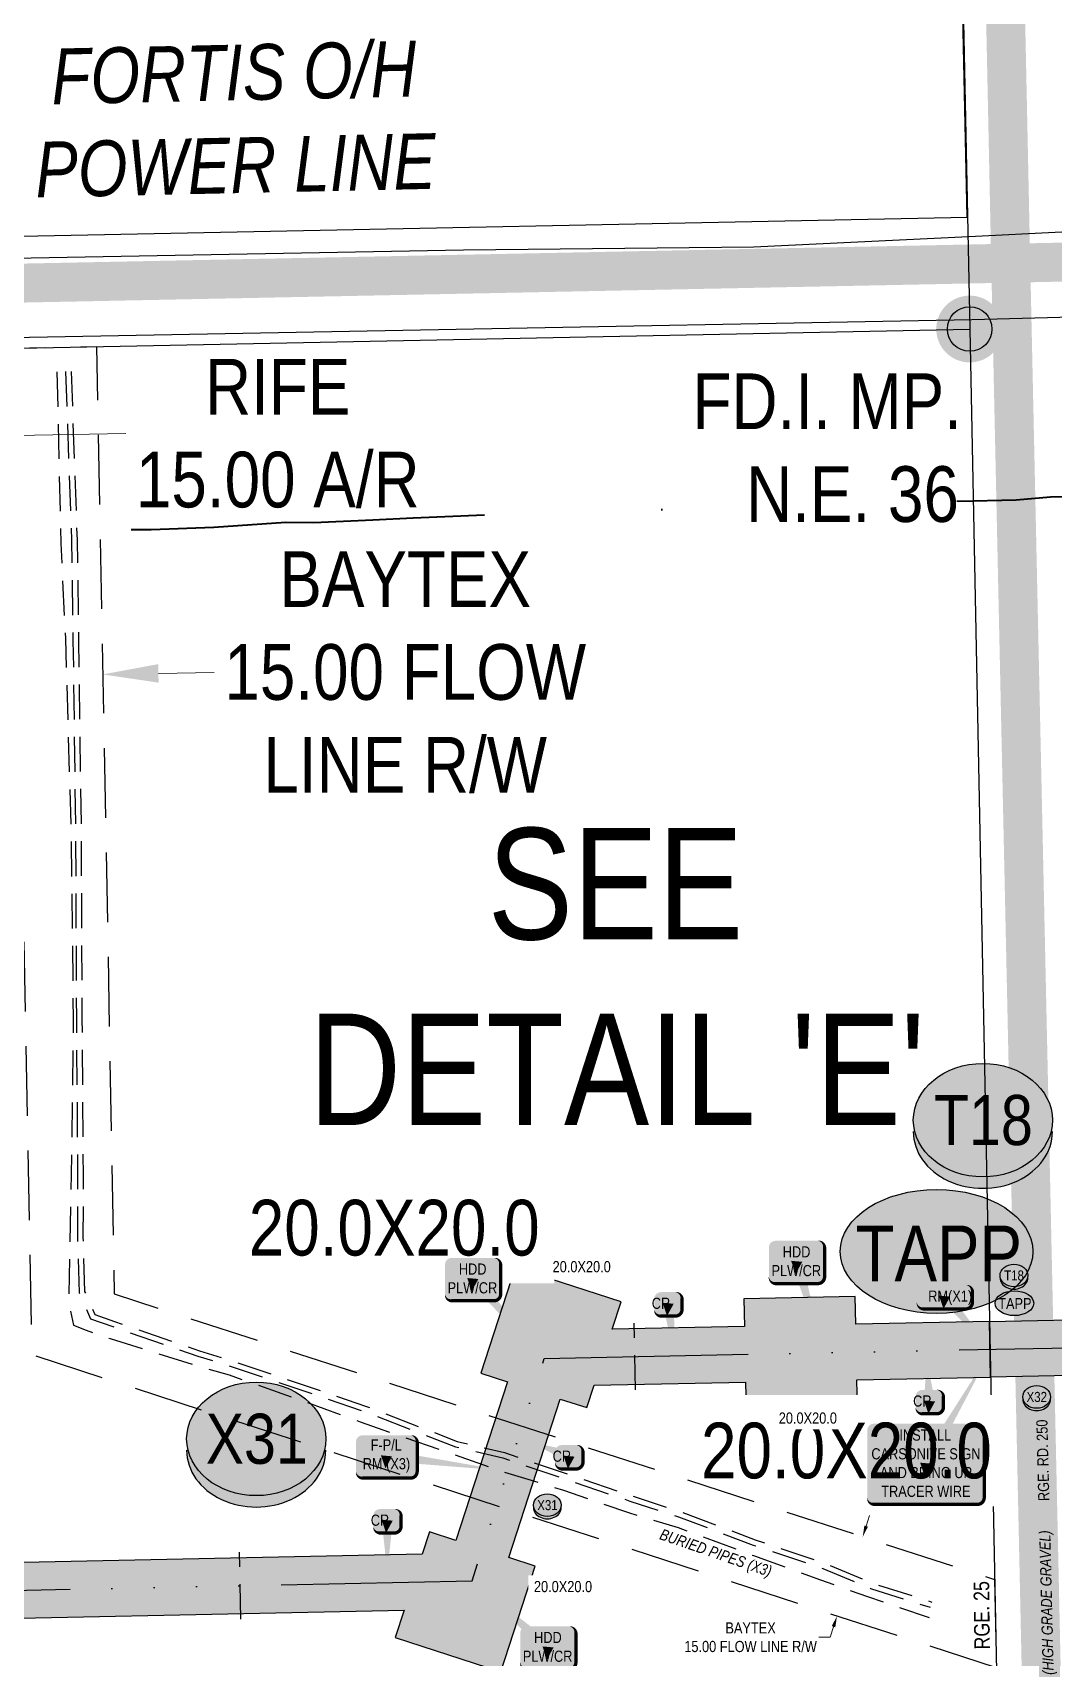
# Model space of a CAD drawing. Extents: x 88833 to 97610, y 5963373 to 5974710.
# Drawn here: x 93723.9 to 93907.2, y 5969686.5 to 5969978.4 of the extents above; entities that cross this region are included whole.
import ezdxf
from ezdxf.enums import TextEntityAlignment as Align

# ---------------------------------------------------------------- set-up
doc = ezdxf.new("R2010")
doc.units = 0
doc.header["$LTSCALE"] = 5
doc.header["$PDSIZE"] = 5
for name, pattern in [('COOP2', [10, 5, -1, 0, -1, 0, -1, 0, -1, 0, -1]), ('DASHDOT', [25.4, 12.7, -6.35, 0, -6.35]), ('foc-FLOWLINE', [3.75, 2.5, -1.25]), ('foc-TIELINE', [1.875, 1.25, -0.625]), ('UG_PIPE', [1.875, 1.25, -0.625])]:
    doc.linetypes.add(name, pattern=pattern)
doc.layers.get('Defpoints').update_dxf_attribs({"color": 9})
for name, color, linetype in [('AS-PIPE-UG', 44, 'UG_PIPE'), ('AS-PIPE-UG-T-1000', 44, 'Continuous'), ('AS-POWER', 104, 'foc-POWER'), ('AS-POWER-T', 104, 'Continuous'), ('AS-ROADS', 254, 'Continuous'), ('AS-TELEPHONE', 224, 'foc-TEL'), ('CG-NOTES', 7, 'Continuous'), ('CG-NOTES-1000', 7, 'Continuous'), ('D-TXT-1000', 6, 'Continuous'), ('DETAIL-T', 7, 'Continuous'), ('F-FLOWLINE', 190, 'foc-FLOWLINE'), ('L-MON', 1, 'Continuous'), ('L-ROAD-T-1000', 7, 'Continuous'), ('L-SEC', 7, 'Continuous'), ('P-APEX RECON PAY ITEMS-1000', 240, 'Continuous'), ('P-APEX RECON-10m BUFFER', 51, 'COOP2'), ('P-APEX RECON-URBAN', 30, 'COOP2'), ('P-APEX RECON-WORK AREA', 104, 'Continuous'), ('P-BUFFER-PURPLE', 187, 'foc-TIELINE'), ('P-CROSSINGS', 250, 'Continuous'), ('P-CROSSINGS-1000', 250, 'Continuous')]:
    doc.layers.add(name, color=color, linetype=linetype)
for name, color, linetype, lineweight in [('AS-RECON EXISTING', 151, 'DASHDOT', 40), ('F-AR-T', 190, 'Continuous', 9), ('F-FLOWLINE-T', 190, 'Continuous', 9), ('F-WS-T-1000', 190, 'Continuous', 9), ('P-APEX RECON-TWS-T', 104, 'Continuous', 9), ('P-APEX RECON-TWS-T-1000', 104, 'Continuous', 9), ('T-TEXT-1000', 48, 'Continuous', 18)]:
    doc.layers.add(name, color=color, linetype=linetype, lineweight=lineweight)
doc.layers.add('P-APEX RECON-TO BE DRILLED-H', color=7, linetype='Continuous', true_color=0xffafe1)
doc.styles.add('1.8', font='ARIALN.TTF', dxfattribs={"height": 2})
doc.styles.add('100L', font='ARIALN.TTF', dxfattribs={"height": 10})
doc.styles.add('175L', font='ARIALN.TTF', dxfattribs={"height": 2})
doc.styles.add('80', font='ARIALN.TTF', dxfattribs={"height": 10})
doc.styles.add('80CG', font='ARIALN.TTF', dxfattribs={"height": 10})
doc.styles.add('80L', font='ARIALN.TTF', dxfattribs={"height": 10})
doc.styles.add('80LS', font='ARIALNI.TTF', dxfattribs={"height": 10})
doc.styles.add('Crossing', font='ARIALN.TTF', dxfattribs={"height": 10})
doc.styles.add('foc-LtypeFont', font='ARIALN.TTF', dxfattribs={"height": 7.35})
doc.linetypes.add('foc-POWER', pattern='A,6,-1,["P",foc-LtypeFont,S=0.2,R=0,X=-0.625,Y=-0.75],-1.24,4', length=12.24)
doc.linetypes.add('foc-TEL', pattern='A,2,-1,["T",foc-LtypeFont,S=0.2,R=0,X=-0.425,Y=-0.75],-1.24,8', length=12.24)
doc.linetypes.add('foc-TEL-NOLINE', pattern='A,0,-2,["T",foc-LtypeFont,S=0.2,R=0,X=-0.425,Y=-0.75],-10.24', length=12.24)
doc.dimstyles.new('Compass 1 000', dxfattribs={"dimtxt": 1.8, "dimasz": 2, "dimexe": 0.2, "dimexo": 0.0625, "dimgap": 0.5, "dimtad": 0, "dimtih": 1, "dimtoh": 1, "dimzin": 0, "dimdsep": 46, "dimtxsty": '1.8', "dimcen": 0.1, "dimse1": 1, "dimse2": 1, "dimclrd": 256, "dimclrt": 256, "dimaunit": 1, "dimadec": 4, "dimazin": 0, "dimtfac": 0.06, "dimtofl": 0, "dimtmove": 0, "dimatfit": 0, "dimfxl": 0.2, "dimtolj": 1, "dimtzin": 0, "dimlwd": -1, "dimarcsym": 0})
doc.dimstyles.new('Compass 5 000', dxfattribs={"dimscale": 5, "dimtxt": 9, "dimasz": 2, "dimexe": 0.2, "dimexo": 0.0625, "dimgap": 0.5, "dimtad": 0, "dimtih": 1, "dimtoh": 1, "dimzin": 0, "dimdsep": 46, "dimtxsty": '80CG', "dimcen": 0.1, "dimse1": 1, "dimse2": 1, "dimclrd": 256, "dimclrt": 256, "dimaunit": 1, "dimadec": 4, "dimazin": 0, "dimtfac": 0.06, "dimtofl": 0, "dimtmove": 0, "dimatfit": 1, "dimfxl": 0.2, "dimtolj": 1, "dimtzin": 0, "dimlwd": -1, "dimarcsym": 0})

# ---------------------------------------------------------------- blocks, each defined once
blk = doc.blocks.new('fdia')
at = {"color": 255, "const_width": 1}
blk.add_lwpolyline([(-0.5, 0, 1), (0.5, 0, 1)], format="xyb", close=True, dxfattribs=at)
blk = doc.blocks.new('Fdiaa')
blk.add_blockref('fdia', (0, 0))
blk = doc.blocks.new('fdib')
at = {"color": 1, "const_width": 1.6}
blk.add_lwpolyline([(-0.4, 0, 1), (0.4, 0, 1)], format="xyb", close=True, dxfattribs=at)
at = {"color": 1}
blk.add_circle((0, 0), 0.8, dxfattribs=at)
blk = doc.blocks.new('Fdibb')
blk.add_blockref('fdib', (0, 0))
blk = doc.blocks.new('fdicc')
for name in ['Fdibb', 'Fdiaa']:
    blk.add_blockref(name, (0, 0))
blk = doc.blocks.new('FDI')
blk.add_blockref('fdicc', (0, 0))
blk = doc.blocks.new('*U655')
at = {"true_color": 0xffffa8}
h = blk.add_hatch(color=51, dxfattribs=at)
edge = h.paths.add_edge_path()
edge.add_line((-6.5, -11.5), (6.5, -11.5))
edge.add_arc((6.5, -5.5), 6, 270, 360)
edge.add_line((12.5, -5.5), (12.5, 4))
edge.add_arc((6.5, 4), 6, 0, 90)
edge.add_line((6.5, 10), (-6.5, 10))
edge.add_arc((-6.5, 4), 6, 90, 180)
edge.add_line((-12.5, 4), (-12.5, -5.5))
edge.add_arc((-6.5, -5.5), 6, 180, 270)
at = {"color": 240, "flags": 128}
blk.add_lwpolyline([(-6.5, -11.5, 3, 3, 0), (6.5, -11.5, 3, 3, 0.414214), (12.5, -5.5, 3, 3, 0), (12.5, 4, 3, 0, 0.414214), (6.5, 10, 0, 0, 0), (-6.5, 10, 0, 0, 0.414214), (-12.5, 4, 0, 0, 0), (-12.5, -5.5, 0, 3, 0.414214)], format="xyseb", close=True, dxfattribs=at)
for points in [[(-1, -11.4, 0, 10, 0), (0, 0, 5, 5, 0)], [(6.3, -49.9, 0, 10, 0), (0, 0, 5, 5, 0)]]:
    blk.add_lwpolyline(points, format="xyseb", dxfattribs=at)
at = {"color": 4, "style": '80'}
blk.add_attdef('OTHER_001', (-14.7, -5), '', height=10, dxfattribs=at)
blk = doc.blocks.new('*U665')
at = {"true_color": 0xffffa8}
h = blk.add_hatch(color=51, dxfattribs=at)
edge = h.paths.add_edge_path()
edge.add_line((-19, -20), (19, -20))
edge.add_arc((19, -14), 6, 270, 360)
edge.add_line((25, -14), (25, 12.5))
edge.add_arc((19, 12.5), 6, 0, 90)
edge.add_line((19, 18.5), (-19, 18.5))
edge.add_arc((-19, 12.5), 6, 90, 180)
edge.add_line((-25, 12.5), (-25, -14))
edge.add_arc((-19, -14), 6, 180, 270)
at = {"color": 240, "flags": 128}
for points in [[(-68.2, 59.3, 0, 10, 0), (0, 0, 5, 5, 0)], [(-1, -11.4, 0, 10, 0), (0, 0, 5, 5, 0)]]:
    blk.add_lwpolyline(points, format="xyseb", dxfattribs=at)
blk.add_lwpolyline([(-19, -20, 3, 3, 0), (19, -20, 3, 3, 0.414214), (25, -14, 3, 3, 0), (25, 12.5, 3, 0, 0.414214), (19, 18.5, 0, 0, 0), (-19, 18.5, 0, 0, 0.414214), (-25, 12.5, 0, 0, 0), (-25, -14, 0, 3, 0.414214)], format="xyseb", close=True, dxfattribs=at)
at = {"color": 4, "style": '80'}
blk.add_attdef('OTHER_001', (-14.7, -5), '', height=10, dxfattribs=at)
blk = doc.blocks.new('*U666')
at = {"true_color": 0xffffa8}
h = blk.add_hatch(color=51, dxfattribs=at)
edge = h.paths.add_edge_path()
edge.add_line((-19, -20), (19, -20))
edge.add_arc((19, -14), 6, 270, 360)
edge.add_line((25, -14), (25, 12.5))
edge.add_arc((19, 12.5), 6, 0, 90)
edge.add_line((19, 18.5), (-19, 18.5))
edge.add_arc((-19, 12.5), 6, 90, 180)
edge.add_line((-25, 12.5), (-25, -14))
edge.add_arc((-19, -14), 6, 180, 270)
at = {"color": 240, "flags": 128}
blk.add_lwpolyline([(-19, -20, 3, 3, 0), (19, -20, 3, 3, 0.414214), (25, -14, 3, 3, 0), (25, 12.5, 3, 0, 0.414214), (19, 18.5, 0, 0, 0), (-19, 18.5, 0, 0, 0.414214), (-25, 12.5, 0, 0, 0), (-25, -14, 0, 3, 0.414214)], format="xyseb", close=True, dxfattribs=at)
for points in [[(-1, -11.4, 0, 10, 0), (0, 0, 5, 5, 0)], [(63.1, -71.3, 0, 10, 0), (0, 0, 5, 5, 0)]]:
    blk.add_lwpolyline(points, format="xyseb", dxfattribs=at)
at = {"color": 4, "style": '80'}
blk.add_attdef('OTHER_001', (-14.7, -5), '', height=10, dxfattribs=at)
blk = doc.blocks.new('*U667')
at = {"true_color": 0xffffa8}
h = blk.add_hatch(color=51, dxfattribs=at)
edge = h.paths.add_edge_path()
edge.add_line((-19, -20), (19, -20))
edge.add_arc((19, -14), 6, 270, 360)
edge.add_line((25, -14), (25, 12.5))
edge.add_arc((19, 12.5), 6, 0, 90)
edge.add_line((19, 18.5), (-19, 18.5))
edge.add_arc((-19, 12.5), 6, 90, 180)
edge.add_line((-25, 12.5), (-25, -14))
edge.add_arc((-19, -14), 6, 180, 270)
at = {"color": 240, "flags": 128}
blk.add_lwpolyline([(-19, -20, 3, 3, 0), (19, -20, 3, 3, 0.414214), (25, -14, 3, 3, 0), (25, 12.5, 3, 0, 0.414214), (19, 18.5, 0, 0, 0), (-19, 18.5, 0, 0, 0.414214), (-25, 12.5, 0, 0, 0), (-25, -14, 0, 3, 0.414214)], format="xyseb", close=True, dxfattribs=at)
for points in [[(-1, -11.4, 0, 10, 0), (0, 0, 5, 5, 0)], [(23.7, -82.1, 0, 10, 0), (0, 0, 5, 5, 0)]]:
    blk.add_lwpolyline(points, format="xyseb", dxfattribs=at)
at = {"color": 4, "style": '80'}
blk.add_attdef('OTHER_001', (-14.7, -5), '', height=10, dxfattribs=at)
blk = doc.blocks.new('*U672')
at = {"true_color": 0xffffa8}
h = blk.add_hatch(color=51, dxfattribs=at)
edge = h.paths.add_edge_path()
edge.add_line((-21.5, -20), (21.5, -20))
edge.add_arc((21.5, -14), 6, 270, 360)
edge.add_line((27.5, -14), (27.5, 12.5))
edge.add_arc((21.5, 12.5), 6, 0, 90)
edge.add_line((21.5, 18.5), (-21.5, 18.5))
edge.add_arc((-21.5, 12.5), 6, 90, 180)
edge.add_line((-27.5, 12.5), (-27.5, -14))
edge.add_arc((-21.5, -14), 6, 180, 270)
at = {"color": 240, "flags": 128}
blk.add_lwpolyline([(-21.5, -20, 3, 3, 0), (21.5, -20, 3, 3, 0.414214), (27.5, -14, 3, 3, 0), (27.5, 12.5, 3, 0, 0.414214), (21.5, 18.5, 0, 0, 0), (-21.5, 18.5, 0, 0, 0.414214), (-27.5, 12.5, 0, 0, 0), (-27.5, -14, 0, 3, 0.414214)], format="xyseb", close=True, dxfattribs=at)
for points in [[(-1, -11.4, 0, 10, 0), (0, 0, 5, 5, 0)], [(104.2, -13.1, 0, 10, 0), (0, 0, 5, 5, 0)]]:
    blk.add_lwpolyline(points, format="xyseb", dxfattribs=at)
at = {"color": 4, "style": '80'}
blk.add_attdef('OTHER_001', (-14.7, -5), '', height=10, dxfattribs=at)
blk = doc.blocks.new('*U675')
at = {"true_color": 0xffffa8}
h = blk.add_hatch(color=51, dxfattribs=at)
edge = h.paths.add_edge_path()
edge.add_line((-6.5, -11.5), (6.5, -11.5))
edge.add_arc((6.5, -5.5), 6, 270, 360)
edge.add_line((12.5, -5.5), (12.5, 4))
edge.add_arc((6.5, 4), 6, 0, 90)
edge.add_line((6.5, 10), (-6.5, 10))
edge.add_arc((-6.5, 4), 6, 90, 180)
edge.add_line((-12.5, 4), (-12.5, -5.5))
edge.add_arc((-6.5, -5.5), 6, 180, 270)
at = {"color": 240, "flags": 128}
blk.add_lwpolyline([(-6.5, -11.5, 3, 3, 0), (6.5, -11.5, 3, 3, 0.414214), (12.5, -5.5, 3, 3, 0), (12.5, 4, 3, 0, 0.414214), (6.5, 10, 0, 0, 0), (-6.5, 10, 0, 0, 0.414214), (-12.5, 4, 0, 0, 0), (-12.5, -5.5, 0, 3, 0.414214)], format="xyseb", close=True, dxfattribs=at)
for points in [[(-1, -11.4, 0, 10, 0), (0, 0, 5, 5, 0)], [(0.2, -47.3, 0, 10, 0), (0, 0, 5, 5, 0)]]:
    blk.add_lwpolyline(points, format="xyseb", dxfattribs=at)
at = {"color": 4, "style": '80'}
blk.add_attdef('OTHER_001', (-14.7, -5), '', height=10, dxfattribs=at)
blk = doc.blocks.new('xing2')
h = blk.add_hatch(color=50)
h.dxf.hatch_style = 1
edge = h.paths.add_edge_path()
edge.add_ellipse((0, 0), major_axis=(-12.5, 0), ratio=0.816297, start_angle=0, end_angle=360)
h = blk.add_hatch(color=250)
h.dxf.hatch_style = 1
edge = h.paths.add_edge_path()
edge.add_ellipse((0, -2.05), major_axis=(-12.5, 0), ratio=0.816297, start_angle=0, end_angle=180)
edge.add_line((12.5, -2.05), (12.5, 0))
edge.add_ellipse((0, 0), major_axis=(-12.5, 0), ratio=0.816297, start_angle=0, end_angle=180, ccw=False)
edge.add_line((-12.5, 0), (-12.5, -2.05))
at = {"color": 250}
blk.add_ellipse((0, 0), major_axis=(-12.5, 0), ratio=0.816297, dxfattribs=at)
blk.add_ellipse((0, -2.05), major_axis=(-12.5, 0), ratio=0.816297, start_param=0, end_param=3.141593, dxfattribs=at)
at = {"color": 250, "style": 'Crossing'}
blk.add_attdef('CROSSING', text='', height=9, dxfattribs=at).set_placement((0.09, 0.02), align=Align.MIDDLE_CENTER)
at = {"color": 250, "style": 'Crossing', "flags": 1}
for tag, p in [('OWNER', (0.09, -12.49)), ('DESCRIPTION', (0.09, -25.77)), ('LOCATION', (0.09, -39.3)), ('DWG_REF', (0.09, -52.84))]:
    blk.add_attdef(tag, text='', height=9, dxfattribs=at).set_placement(p, align=Align.MIDDLE_CENTER)
blk = doc.blocks.new('*U1157')
at = {"true_color": 0xffffa8}
h = blk.add_hatch(color=51, dxfattribs=at)
edge = h.paths.add_edge_path()
edge.add_line((-6.5, -11.5), (6.5, -11.5))
edge.add_arc((6.5, -5.5), 6, 270, 360)
edge.add_line((12.5, -5.5), (12.5, 4))
edge.add_arc((6.5, 4), 6, 0, 90)
edge.add_line((6.5, 10), (-6.5, 10))
edge.add_arc((-6.5, 4), 6, 90, 180)
edge.add_line((-12.5, 4), (-12.5, -5.5))
edge.add_arc((-6.5, -5.5), 6, 180, 270)
at = {"color": 240, "flags": 128}
for points in [[(-35.2, 13, 0, 10, 0), (0, 0, 5, 5, 0)], [(-1, -11.4, 0, 10, 0), (0, 0, 5, 5, 0)]]:
    blk.add_lwpolyline(points, format="xyseb", dxfattribs=at)
blk.add_lwpolyline([(-6.5, -11.5, 3, 3, 0), (6.5, -11.5, 3, 3, 0.414214), (12.5, -5.5, 3, 3, 0), (12.5, 4, 3, 0, 0.414214), (6.5, 10, 0, 0, 0), (-6.5, 10, 0, 0, 0.414214), (-12.5, 4, 0, 0, 0), (-12.5, -5.5, 0, 3, 0.414214)], format="xyseb", close=True, dxfattribs=at)
at = {"color": 4, "style": '80'}
blk.add_attdef('OTHER_001', (-14.7, -5), '', height=10, dxfattribs=at)
blk = doc.blocks.new('*U1158')
at = {"true_color": 0xffffa8}
h = blk.add_hatch(color=51, dxfattribs=at)
edge = h.paths.add_edge_path()
edge.add_line((-6.5, -11.5), (6.5, -11.5))
edge.add_arc((6.5, -5.5), 6, 270, 360)
edge.add_line((12.5, -5.5), (12.5, 4))
edge.add_arc((6.5, 4), 6, 0, 90)
edge.add_line((6.5, 10), (-6.5, 10))
edge.add_arc((-6.5, 4), 6, 90, 180)
edge.add_line((-12.5, 4), (-12.5, -5.5))
edge.add_arc((-6.5, -5.5), 6, 180, 270)
at = {"color": 240, "flags": 128}
for points in [[(-2.5, 35.7, 0, 10, 0), (0, 0, 5, 5, 0)], [(-1, -11.4, 0, 10, 0), (0, 0, 5, 5, 0)]]:
    blk.add_lwpolyline(points, format="xyseb", dxfattribs=at)
blk.add_lwpolyline([(-6.5, -11.5, 3, 3, 0), (6.5, -11.5, 3, 3, 0.414214), (12.5, -5.5, 3, 3, 0), (12.5, 4, 3, 0, 0.414214), (6.5, 10, 0, 0, 0), (-6.5, 10, 0, 0, 0.414214), (-12.5, 4, 0, 0, 0), (-12.5, -5.5, 0, 3, 0.414214)], format="xyseb", close=True, dxfattribs=at)
at = {"color": 4, "style": '80'}
blk.add_attdef('OTHER_001', (-14.7, -5), '', height=10, dxfattribs=at)
blk = doc.blocks.new('*D1163')
at = {"layer": 'Defpoints', "color": 0, "transparency": 16777216}
for p in [(93721.35, 5969873.42), (93736.33, 5969873.7), (93736.53, 5969863.09)]:
    blk.add_point(p, dxfattribs=at)
at = {"layer": 'F-FLOWLINE-T', "transparency": 16777216}
for p, q in [((93746.53, 5969863.28), (93756.53, 5969863.46)), ((93711.55, 5969862.62), (93701.55, 5969862.43))]:
    blk.add_line(p, q, dxfattribs=at)
for points in [[(93711.52, 5969864.29), (93711.58, 5969860.95), (93721.55, 5969862.81)], [(93746.5, 5969864.94), (93746.56, 5969861.61), (93736.53, 5969863.09)]]:
    blk.add_solid(points, dxfattribs=at)
at = {"layer": 'F-FLOWLINE-T', "transparency": 16777216, "insert": (93790.84, 5969863.46), "char_height": 10, "attachment_point": 5, "style": '80CG'}
blk.add_mtext('\\A1;BAYTEX\\P15.00 FLOW\\PLINE R/W', dxfattribs=at)
blk = doc.blocks.new('*D1164')
at = {"layer": 'Defpoints', "color": 0, "transparency": 16777216}
for p in [(93871.72, 5969708.63), (93867.1, 5969694.38), (93868.36, 5969693.97)]:
    blk.add_point(p, dxfattribs=at)
at = {"layer": 'F-WS-T-1000', "transparency": 16777216}
for p, q in [((93873.6, 5969710.12), (93874.22, 5969712.03)), ((93867.74, 5969692.06), (93867.12, 5969690.16)), ((93867.12, 5969690.16), (93865.12, 5969690.16))]:
    blk.add_line(p, q, dxfattribs=at)
for points in [[(93873.28, 5969710.23), (93873.92, 5969710.02), (93872.98, 5969708.22)], [(93867.42, 5969692.17), (93868.06, 5969691.96), (93868.36, 5969693.97)]]:
    blk.add_solid(points, dxfattribs=at)
at = {"layer": 'F-WS-T-1000', "transparency": 16777216, "insert": (93852.85, 5969690.16), "char_height": 2, "attachment_point": 5, "style": '1.8'}
blk.add_mtext('\\A1;BAYTEX\\P15.00 FLOW LINE R/W', dxfattribs=at)
blk = doc.blocks.new('*D1165')
at = {"layer": 'Defpoints', "color": 0, "transparency": 16777216}
for p in [(93665.75, 5969904.95), (93680.74, 5969905.23), (93680.74, 5969905.23)]:
    blk.add_point(p, dxfattribs=at)
at = {"layer": 'F-AR-T', "transparency": 16777216}
for p, q in [((93655.75, 5969904.76), (93645.75, 5969904.57)), ((93690.74, 5969905.42), (93740.67, 5969906.35))]:
    blk.add_line(p, q, dxfattribs=at)
for points in [[(93690.71, 5969907.08), (93690.77, 5969903.75), (93680.74, 5969905.23)], [(93655.72, 5969906.43), (93655.78, 5969903.09), (93665.75, 5969904.95)]]:
    blk.add_solid(points, dxfattribs=at)
at = {"layer": 'F-AR-T', "transparency": 16777216, "insert": (93767.96, 5969906.35), "char_height": 10, "attachment_point": 5, "style": '80CG'}
blk.add_mtext('\\A1;RIFE\\P15.00 A/R', dxfattribs=at)
blk = doc.blocks.new('Well_proximity')
h = blk.add_hatch(color=191)
h.dxf.hatch_style = 1
edge = h.paths.add_edge_path()
edge.add_ellipse((0, 0), major_axis=(-12.5, 0), ratio=0.816297, start_angle=0, end_angle=360)
h = blk.add_hatch(color=250)
h.dxf.hatch_style = 1
edge = h.paths.add_edge_path()
edge.add_ellipse((0, -2.05), major_axis=(-12.5, 0), ratio=0.816297, start_angle=0, end_angle=180)
edge.add_line((12.5, -2.05), (12.5, 0))
edge.add_ellipse((0, 0), major_axis=(-12.5, 0), ratio=0.816297, start_angle=0, end_angle=180, ccw=False)
edge.add_line((-12.5, 0), (-12.5, -2.05))
at = {"color": 250}
blk.add_ellipse((0, 0), major_axis=(-12.5, 0), ratio=0.816297, dxfattribs=at)
blk.add_ellipse((0, -2.05), major_axis=(-12.5, 0), ratio=0.816297, start_param=0, end_param=3.141593, dxfattribs=at)
at = {"color": 250, "style": '80L'}
blk.add_attdef('CROSSING', text='', height=9, dxfattribs=at).set_placement((0.09, 0.02), align=Align.MIDDLE_CENTER)
blk = doc.blocks.new('TAPP_Access_Point')
h = blk.add_hatch(color=255)
h.dxf.hatch_style = 1
edge = h.paths.add_edge_path()
edge.add_ellipse((-0.4, 0.35), major_axis=(-17.31, 0), ratio=0.643219, start_angle=0, end_angle=360)
at = {"color": 170}
blk.add_ellipse((-0.4, 0.35), major_axis=(-17.31, 0), ratio=0.643219, dxfattribs=at)
at = {"color": 170, "style": '175L'}
blk.add_text('TAPP', height=10, dxfattribs=at).set_placement((0, 0), align=Align.MIDDLE_CENTER)
blk = doc.blocks.new('*U1308')
at = {"true_color": 0xffffa8}
h = blk.add_hatch(color=51, dxfattribs=at)
edge = h.paths.add_edge_path()
edge.add_line((-46.5, -37), (46.5, -37))
edge.add_arc((46.5, -31), 6, 270, 360)
edge.add_line((52.5, -31), (52.5, 29.5))
edge.add_arc((46.5, 29.5), 6, 0, 90)
edge.add_line((46.5, 35.5), (-46.5, 35.5))
edge.add_arc((-46.5, 29.5), 6, 90, 180)
edge.add_line((-52.5, 29.5), (-52.5, -31))
edge.add_arc((-46.5, -31), 6, 180, 270)
at = {"color": 240, "flags": 128}
for points in [[(58.8, 101.3, 0, 10, 0), (0, 0, 5, 5, 0)], [(-1, -11.4, 0, 10, 0), (0, 0, 5, 5, 0)]]:
    blk.add_lwpolyline(points, format="xyseb", dxfattribs=at)
blk.add_lwpolyline([(-46.5, -37, 3, 3, 0), (46.5, -37, 3, 3, 0.414214), (52.5, -31, 3, 3, 0), (52.5, 29.5, 3, 0, 0.414214), (46.5, 35.5, 0, 0, 0), (-46.5, 35.5, 0, 0, 0.414214), (-52.5, 29.5, 0, 0, 0), (-52.5, -31, 0, 3, 0.414214)], format="xyseb", close=True, dxfattribs=at)
at = {"color": 4, "style": '80'}
blk.add_attdef('OTHER_001', (-14.7, -5), '', height=10, dxfattribs=at)
blk = doc.blocks.new('*U1593')
at = {"true_color": 0xffffa8}
h = blk.add_hatch(color=51, dxfattribs=at)
edge = h.paths.add_edge_path()
edge.add_line((-19, -11.5), (19, -11.5))
edge.add_arc((19, -5.5), 6, 270, 360)
edge.add_line((25, -5.5), (25, 4))
edge.add_arc((19, 4), 6, 0, 90)
edge.add_line((19, 10), (-19, 10))
edge.add_arc((-19, 4), 6, 90, 180)
edge.add_line((-25, 4), (-25, -5.5))
edge.add_arc((-19, -5.5), 6, 180, 270)
at = {"color": 240, "flags": 128}
blk.add_lwpolyline([(-19, -11.5, 3, 3, 0), (19, -11.5, 3, 3, 0.414214), (25, -5.5, 3, 3, 0), (25, 4, 3, 0, 0.414214), (19, 10, 0, 0, 0), (-19, 10, 0, 0, 0.414214), (-25, 4, 0, 0, 0), (-25, -5.5, 0, 3, 0.414214)], format="xyseb", close=True, dxfattribs=at)
for points in [[(-1, -11.4, 0, 10, 0), (0, 0, 5, 5, 0)], [(41.8, -48.7, 0, 10, 0), (0, 0, 5, 5, 0)]]:
    blk.add_lwpolyline(points, format="xyseb", dxfattribs=at)
at = {"color": 4, "style": '80'}
blk.add_attdef('OTHER_001', (-14.7, -5), '', height=10, dxfattribs=at)

msp = doc.modelspace()

# ---------------------------------------------------------------- hatches: boundary and pattern name
at = {"layer": 'P-APEX RECON-10m BUFFER', "transparency": 33554687}
h = msp.add_hatch(color=256, dxfattribs=at)
h.dxf.hatch_style = 1
h.paths.add_polyline_path([(93671.325, 5969920.693), (93671.303, 5969918.129), (93667.114, 5969914.303), (93548.052, 5969910.687), (93543.848, 5969909.081), (93541.359, 5969904.93), (93539.52, 5969699.805), (93496.859, 5969698.916), (93496.755, 5969703.908), (93491.766, 5969703.804), (93491.271, 5969728.292), (93496.277, 5969728.397), (93495.861, 5969748.377), (93490.866, 5969748.272), (93489.928, 5969794.633), (93490.506, 5969801.973), (93494.302, 5969825.323), (93499.36, 5969834.948), (93493.584, 5969837.983), (93499.386, 5969917.243), (93494.369, 5969917.142), (93488.398, 5969835.568), (93484.701, 5969828.531), (93480.577, 5969803.169), (93479.928, 5969794.925), (93480.876, 5969748.064), (93475.881, 5969747.96), (93476.298, 5969727.98), (93481.281, 5969728.084), (93481.776, 5969703.596), (93476.776, 5969703.492), (93476.88, 5969698.5), (93461.814, 5969698.186), (93461.441, 5969692.895), (93422.172, 5969136.323), (93279.026, 5969133.974), (93234.7, 5969109.224), (93255.832, 5969109.579), (93281.703, 5969124.025), (93431.495, 5969126.483), (93431.966, 5969133.165), (93471.14, 5969688.386), (93477.088, 5969688.51), (93477.192, 5969683.512), (93497.172, 5969683.929), (93497.067, 5969688.926), (93790.626, 5969695.043), (93789.02, 5969690.093), (93808.029, 5969683.926), (93814.196, 5969702.934), (93809.444, 5969704.476), (93818.682, 5969732.947), (93823.434, 5969731.405), (93824.742, 5969735.436), (93851.961, 5969735.986), (93852.062, 5969730.991), (93872.042, 5969731.395), (93871.941, 5969736.39), (93895.932, 5969736.875), (93895.733, 5969746.865), (93871.739, 5969746.38), (93871.638, 5969751.375), (93851.658, 5969750.971), (93851.759, 5969745.976), (93828.006, 5969745.496), (93829.601, 5969750.414), (93810.593, 5969756.581), (93804.425, 5969737.573), (93809.177, 5969736.031), (93799.94, 5969707.56), (93795.188, 5969709.102), (93793.891, 5969705.105), (93544.518, 5969699.909), (93546.342, 5969903.526), (93547.244, 5969905.03), (93549.047, 5969905.719), (93669.116, 5969909.366), (93676.28, 5969915.908), (93676.322, 5969920.793)])
h = msp.add_hatch(color=256, dxfattribs=at)
h.dxf.hatch_style = 1
h.paths.add_polyline_path([(93916.032, 5969737.281), (93895.932, 5969736.875), (93895.733, 5969746.865), (93915.833, 5969747.271)])
at = {"layer": 'P-APEX RECON-TO BE DRILLED-H', "transparency": 33554687}
h = msp.add_hatch(color=256, dxfattribs=at)
h.dxf.hatch_style = 1
h.paths.add_polyline_path([(93865.768, 5969746.259), (93865.969, 5969736.269), (93946.252, 5969737.892), (93946.144, 5969743.244), (93946.05, 5969747.882)])
h = msp.add_hatch(color=256, dxfattribs=at)
h.dxf.hatch_style = 1
h.paths.add_polyline_path([(93807.594, 5969698.776), (93798.09, 5969701.859), (93811.05, 5969741.802), (93815.597, 5969740.327), (93820.554, 5969738.719)])

# ---------------------------------------------------------------- linework, layer by layer
at = {"layer": 'AS-PIPE-UG', "flags": 128}
for points in [[(93728.319, 5969917.407), (93729.01, 5969886.651), (93729.838, 5969869.554), (93730.816, 5969835.116), (93731.244, 5969801.026), (93730.883, 5969773.24), (93730.409, 5969750.526), (93731.294, 5969746.194), (93733.554, 5969745.339), (93737.849, 5969743.811), (93743.954, 5969741.922), (93752.973, 5969739.068), (93759.219, 5969737.267), (93771.853, 5969732.855), (93782.74, 5969728.873), (93807.983, 5969720.052), (93819.24, 5969716.592), (93830.903, 5969712.555), (93839.824, 5969709.876), (93853.381, 5969704.835), (93865.389, 5969700.476), (93873.843, 5969697.465), (93884.892, 5969693.687)], [(93729.867, 5969917.475), (93730.932, 5969887.19), (93731.19, 5969869.197), (93731.656, 5969835.109), (93731.806, 5969801.21), (93732.013, 5969773.072), (93731.978, 5969761.945), (93732.298, 5969752.022), (93734.358, 5969747.35), (93738.339, 5969745.953), (93753.619, 5969740.674), (93759.616, 5969738.804), (93783.566, 5969730.696), (93799.878, 5969724.381), (93808.381, 5969722.364), (93831.165, 5969714.633), (93839.932, 5969711.78), (93853.315, 5969706.724), (93865.831, 5969702.514), (93874.386, 5969698.938), (93885.101, 5969695.54)], [(93730.865, 5969917.51), (93731.931, 5969887.214), (93732.19, 5969869.211), (93732.655, 5969835.118), (93732.805, 5969801.216), (93733.012, 5969773.074), (93732.977, 5969761.96), (93733.29, 5969752.248), (93735.097, 5969748.149), (93738.668, 5969746.897), (93753.931, 5969741.623), (93759.925, 5969739.754), (93783.907, 5969731.636), (93800.175, 5969725.337), (93808.657, 5969723.325), (93831.48, 5969715.581), (93840.264, 5969712.722), (93853.651, 5969707.665), (93866.183, 5969703.45), (93874.73, 5969699.877), (93885.403, 5969696.492)]]:
    msp.add_lwpolyline(points, dxfattribs=at)
at = {"layer": 'AS-POWER', "flags": 128}
msp.add_lwpolyline([(93504.146, 5969826.639), (93513.383, 5969934.019), (93801.307, 5969939.336), (93853.403, 5969939.906), (93892.002, 5969941.758), (93892.011, 5969941.759), (93908.706, 5969942.56), (94042.54, 5969947.77), (94051.64, 5969929.25), (94051.64, 5969929.25), (94135.642, 5969930.913), (94230.461, 5969935.509), (94434.27, 5969936.667), (94516.381, 5969938.857), (94536.272, 5969940.862), (94715.947, 5969943.964), (94813.019, 5969946.333)], dxfattribs=at)
at = {"layer": 'AS-RECON EXISTING', "flags": 128}
msp.add_lwpolyline([(94058.416, 5969900.506), (94057.119, 5969899.411), (94055.966, 5969898.663), (94054.06, 5969898.057), (94046.233, 5969897.765), (94034.753, 5969897.71), (94025.898, 5969897.458), (94009.426, 5969897.002), (93996.929, 5969896.688), (93982.597, 5969896.939), (93906.669, 5969894.9), (93900.509, 5969894.388), (93890.191, 5969894.146), (93882.577, 5969894.193), (93870.424, 5969894.129), (93857.454, 5969893.512), (93839.385, 5969892.785), (93822.284, 5969892.356), (93806.826, 5969891.799), (93792.24, 5969891.167), (93785.022, 5969890.821), (93774.454, 5969890.316), (93769.425, 5969890.357), (93756.464, 5969889.475), (93745.246, 5969889.071), (93728.544, 5969888.922), (93714.852, 5969888.917), (93688.712, 5969889.425), (93681.937, 5969889.481), (93662.673, 5969890.672), (93652.762, 5969890.324), (93650.017, 5969889.209), (93646.584, 5969883.815), (93646.296, 5969876.024), (93646.286, 5969860.723), (93646.089, 5969850.015), (93645.986, 5969832.039), (93646.09, 5969821.007), (93645.704, 5969810.581), (93646.512, 5969801.302), (93646.472, 5969794.367), (93646.365, 5969787.931), (93646.203, 5969767.604), (93645.825, 5969757.064), (93645.348, 5969752.592), (93644.767, 5969749.536), (93643.032, 5969744.089), (93641.387, 5969741.497), (93639.515, 5969739.843), (93638.116, 5969739.248), (93632.745, 5969739.226), (93622.637, 5969739.993), (93606.083, 5969740.433), (93589.704, 5969740.891), (93573.156, 5969741.026), (93560.914, 5969741.357), (93542.068, 5969741.588), (93523.562, 5969742.155), (93512.779, 5969742.318), (93501.79, 5969742.056), (93491.721, 5969742.155), (93484.273, 5969742.294), (93477.695, 5969742.531)], dxfattribs=at)
at = {"layer": 'AS-ROADS', "const_width": 7, "flags": 128}
for points in [[(94020.182, 5964179.765), (94016.384, 5964372.858), (94000.133, 5965162.172), (93985.104, 5965906.543), (93958.312, 5967160.052), (93939.043, 5968064.275), (93917.295, 5969118.161), (93899.542, 5969937.457), (93880.532, 5970849.51)], [(92987.954, 5969918.349), (93414.329, 5969927.161), (94155.256, 5969942.112), (94628.09, 5969952.07), (94812.802, 5969956.972)]]:
    msp.add_lwpolyline(points, dxfattribs=at)
at = {"layer": 'AS-TELEPHONE', "linetype": 'foc-TEL-NOLINE', "flags": 128}
msp.add_lwpolyline([(93892.278, 5969925.156), (93875.297, 5970749.314)], dxfattribs=at)
at = {"layer": 'AS-TELEPHONE', "flags": 128}
msp.add_lwpolyline([(92988.103, 5969909.886), (93088.441, 5969911.768), (93790.394, 5969924.92), (93892.597, 5969926.835), (94050.816, 5969931.02), (94060.426, 5969931.603), (94064.2, 5969931.803), (94067.974, 5969932.033), (94068.212, 5969930.372)], dxfattribs=at)
at = {"layer": 'L-SEC', "flags": 128}
for points in [[(93891.752, 5969945.223), (93874.462, 5970749.019)], [(93087.129, 5969929.079), (93891.781, 5969945.224)], [(93891.76, 5969945.224), (93891.77, 5969945.224)], [(93087.532, 5969908.979), (93892.184, 5969925.124)], [(93892.184, 5969925.124), (93908.203, 5969120.555)]]:
    msp.add_lwpolyline(points, dxfattribs=at)
at = {"layer": 'P-APEX RECON-URBAN', "ltscale": 1.5, "flags": 128}
msp.add_lwpolyline([(93093.277, 5969087.636), (93209.515, 5969089.439), (93280.365, 5969128.999), (93423.097, 5969131.342), (93425.828, 5969132.457), (93427.062, 5969134.641), (93466.302, 5969690.798), (93468.065, 5969692.712), (93470.784, 5969693.376), (93802.835, 5969700.294), (93815.799, 5969740.252), (93976.643, 5969743.504), (94021.329, 5969745.06), (94093.577, 5969901.536), (94092.09, 5969980.958), (94091.442, 5969981.967)], dxfattribs=at)
at = {"layer": 'P-APEX RECON-WORK AREA', "flags": 128}
msp.add_lwpolyline([(93497.067, 5969688.926), (93790.626, 5969695.043), (93789.02, 5969690.093), (93808.029, 5969683.926), (93814.196, 5969702.934), (93809.444, 5969704.476), (93818.682, 5969732.947), (93823.434, 5969731.405), (93824.742, 5969735.436), (93851.961, 5969735.986), (93852.062, 5969730.991), (93872.042, 5969731.395), (93871.941, 5969736.39), (93895.932, 5969736.875), (93895.733, 5969746.865), (93871.739, 5969746.38), (93871.638, 5969751.375), (93851.658, 5969750.971), (93851.759, 5969745.976), (93828.006, 5969745.496), (93829.601, 5969750.414), (93810.593, 5969756.581), (93804.425, 5969737.573), (93809.177, 5969736.031), (93799.94, 5969707.56), (93795.188, 5969709.102), (93793.891, 5969705.105), (93544.518, 5969699.909)], dxfattribs=at)
msp.add_lwpolyline([(93916.032, 5969737.281), (93895.932, 5969736.875), (93895.733, 5969746.865), (93915.833, 5969747.271)], close=True, dxfattribs=at)
at = {"layer": 'P-BUFFER-PURPLE'}
for p, q in [((93832.203, 5969734.587), (93831.96, 5969746.575)), ((93761.342, 5969693.433), (93761.092, 5969705.421))]:
    msp.add_line(p, q, dxfattribs=at)

# ---------------------------------------------------------------- block references
at = {"layer": 'CG-NOTES', "xscale": 0.9992045070000001, "yscale": 0.9992045070000001, "zscale": 0.9992045070000001}
msp.add_blockref('TAPP_Access_Point', (93886.639, 5969759.104), dxfattribs=at)
at = {"layer": 'CG-NOTES-1000', "xscale": 0.1998409014, "yscale": 0.1998409014, "zscale": 0.1998409014}
msp.add_blockref('TAPP_Access_Point', (93900.294, 5969750.091), dxfattribs=at)
at = {"layer": 'L-MON', "color": 5, "xscale": 5, "yscale": 5, "zscale": 5}
msp.add_blockref('FDI', (93892.184, 5969925.124), dxfattribs=at)
at = {"layer": 'P-APEX RECON PAY ITEMS-1000'}
ref = msp.add_blockref('*U667', (93861.128, 5969757.685), dxfattribs=dict(at, xscale=0.2, yscale=0.2, zscale=0.2))
ref.add_attrib('OTHER_001', 'HDD', (93858.622, 5969758.387), dxfattribs={"layer": '0', "color": 4, "height": 2, "style": '80'})
ref.add_attrib('OTHER_002', 'PLW/CR', (93856.601, 5969755.018), dxfattribs={"layer": '0', "color": 4, "height": 2, "style": '80'})
at = {"layer": 'P-APEX RECON PAY ITEMS-1000', "xscale": 0.2, "yscale": 0.2, "zscale": 0.2}
for name, p, values in [('*U655', (93838.051, 5969750.148), {'OTHER_001': 'CR'}), ('*U1593', (93887.682, 5969751.437), {'OTHER_001': 'RM(X1)'}), ('*U1157', (93820.25, 5969722.692), {'OTHER_001': 'CR'}), ('*U675', (93787.603, 5969711.193), {'OTHER_001': 'CR'})]:
    msp.add_blockref(name, p, dxfattribs=at).add_auto_attribs(values)
at = {"layer": 'P-APEX RECON PAY ITEMS-1000'}
ref = msp.add_blockref('*U672', (93787.489, 5969722.746), dxfattribs=dict(at, xscale=0.2, yscale=0.2, zscale=0.2))
ref.add_attrib('OTHER_001', 'F-P/L', (93784.635, 5969723.707), dxfattribs={"layer": '0', "color": 4, "height": 2, "style": '80'})
ref.add_attrib('OTHER_002', 'RM (X3)', (93783.207, 5969720.339), dxfattribs={"layer": '0', "color": 4, "height": 2, "style": '80'})
at = {"layer": 'P-CROSSINGS', "xscale": 0.9992045070000001, "yscale": 0.9992045070000001, "zscale": 0.9992045070000001}
for name, p, values in [('Well_proximity', (93894.556, 5969783.038), {'CROSSING': 'T18'}), ('xing2', (93764.093, 5969725.794), {'CROSSING': 'X31'})]:
    msp.add_blockref(name, p, dxfattribs=at).add_auto_attribs(values)
at = {"layer": 'P-CROSSINGS-1000', "xscale": 0.1998409014, "yscale": 0.1998409014, "zscale": 0.1998409014}
for name, p, values in [('Well_proximity', (93900.127, 5969755.139), {'CROSSING': 'T18'}), ('xing2', (93904.208, 5969733.322), {'CROSSING': 'X32'}), ('xing2', (93816.359, 5969713.89), {'CROSSING': 'X31'})]:
    msp.add_blockref(name, p, dxfattribs=at).add_auto_attribs(values)

# ---------------------------------------------------------------- texts
at = {"layer": 'AS-PIPE-UG-T-1000', "insert": (93836.614, 5969709.844), "char_height": 2, "attachment_point": 1, "rotation": 340.99924, "style": '100L'}
msp.add_mtext_dynamic_manual_height_columns('\\pi0.40945;{\\fArial Narrow|b0|i1|c0|p34;BURIED PIPES (X3)}', width=21.59106, gutter_width=50, heights=[0], dxfattribs=at)
at = {"layer": 'AS-POWER-T', "insert": (93717.578, 5969975.261), "char_height": 10, "attachment_point": 1, "rotation": 1.25792, "style": '100L'}
msp.add_mtext_dynamic_manual_height_columns('\\pi9.6237;{\\fArial Narrow|b0|i1|c0|p34;FORTIS O/H\\P\\pi6.3699;POWER LINE}', width=84.62251, gutter_width=55, heights=[0], dxfattribs=at)
at = {"layer": 'D-TXT-1000', "color": 3, "insert": (93893.011, 5969687.94), "char_height": 2.8, "attachment_point": 1, "rotation": 90.65515, "style": '80L'}
msp.add_mtext_dynamic_manual_height_columns('RGE. 25', width=73.75526, gutter_width=47.5, heights=[0], dxfattribs=at)
at = {"layer": 'DETAIL-T', "color": 3, "insert": (93772.551, 5969835.503), "char_height": 20, "attachment_point": 1, "style": '175L'}
msp.add_mtext_dynamic_manual_height_columns("\\pi33.111;SEE\\P\\pi1.0032;DETAIL 'E'", width=109.79621, gutter_width=55, heights=[0], dxfattribs=at)
at = {"layer": 'L-ROAD-T-1000', "insert": (93904.316, 5969721.917), "char_height": 2, "width": 14.83755, "attachment_point": 2, "rotation": 91.40944, "style": '80L'}
msp.add_mtext('RGE. RD. 250', dxfattribs=at)
at = {"layer": 'T-TEXT-1000', "insert": (93904.974, 5969696.362), "char_height": 2, "width": 27.12837, "attachment_point": 2, "rotation": 91.40944, "style": '80LS'}
msp.add_mtext('(HIGH GRADE GRAVEL)', dxfattribs=at)

# ---------------------------------------------------------------- dimensions: what is measured, and where the dimension line sits
at = {"layer": 'F-AR-T'}
dim = msp.add_linear_dim(base=(93680.744, 5969905.228), p1=(93665.747, 5969904.953), p2=(93680.744, 5969905.234), angle=1.07339, text='RIFE\\P15.00 A/R', dimstyle='Compass 5 000', dxfattribs=at)
dim.commit()
dim.dimension.update_dxf_attribs({"geometry": '*D1165', "text_midpoint": (93767.956, 5969906.351), "dimtype": 161})
at = {"layer": 'F-FLOWLINE-T'}
dim = msp.add_linear_dim(base=(93736.531, 5969863.089), p1=(93721.347, 5969873.42), p2=(93736.333, 5969873.701), angle=1.07339, text='BAYTEX\\P15.00 FLOW\\PLINE R/W', dimstyle='Compass 5 000', dxfattribs=at)
dim.commit()
dim.dimension.update_dxf_attribs({"geometry": '*D1163', "text_midpoint": (93790.839, 5969863.464), "dimtype": 161})
at = {"layer": 'F-WS-T-1000'}
dim = msp.add_linear_dim(base=(93868.358, 5969693.966), p1=(93871.722, 5969708.631), p2=(93867.096, 5969694.375), angle=252.02387, text='BAYTEX\\P15.00 FLOW LINE R/W', dimstyle='Compass 1 000', dxfattribs=at)
dim.commit()
dim.dimension.update_dxf_attribs({"geometry": '*D1164', "text_midpoint": (93852.851, 5969690.161), "dimtype": 161})

# ---------------------------------------------------------------- next in the draw order: texts
at = {"layer": 'P-APEX RECON-TWS-T', "char_height": 10, "attachment_point": 1, "style": '175L', "bg_fill": 2}
for insert in [(93762.752, 5969768.729), (93843.945, 5969728.7)]:
    msp.add_mtext_dynamic_manual_height_columns('20.0X20.0', width=49.86126, gutter_width=100, heights=[0], dxfattribs=dict(at, insert=insert))
at = {"layer": 'P-APEX RECON-TWS-T-1000', "insert": (93813.949, 5969700.269), "char_height": 2, "attachment_point": 1, "style": '175L', "bg_fill": 2}
msp.add_mtext_dynamic_manual_height_columns('20.0X20.0', width=10.36249, gutter_width=100, heights=[0], dxfattribs=at)

# ---------------------------------------------------------------- next in the draw order: block references
at = {"layer": 'P-APEX RECON PAY ITEMS-1000'}
ref = msp.add_blockref('*U1308', (93884.29, 5969721.432), dxfattribs=dict(at, xscale=0.2, yscale=0.2, zscale=0.2))
ref.add_attrib('OTHER_001', 'INSTALL', (93879.576, 5969725.484), dxfattribs={"layer": '0', "color": 4, "height": 2, "style": '80'})
ref.add_attrib('OTHER_002', 'CARSONITE SIGN', (93874.529, 5969722.115), dxfattribs={"layer": '0', "color": 4, "height": 2, "style": '80'})
ref.add_attrib('OTHER_003', 'AND BRING UP', (93876.068, 5969718.747), dxfattribs={"layer": '0', "color": 4, "height": 2, "style": '80'})
ref.add_attrib('OTHER_004', 'TRACER WIRE', (93876.306, 5969715.378), dxfattribs={"layer": '0', "color": 4, "height": 2, "style": '80'})
at = {"layer": 'P-APEX RECON PAY ITEMS-1000', "xscale": 0.2, "yscale": 0.2, "zscale": 0.2}
msp.add_blockref('*U1158', (93884.97, 5969732.595), dxfattribs=at).add_auto_attribs({'OTHER_001': 'CR'})
at = {"layer": 'P-APEX RECON PAY ITEMS-1000'}
ref = msp.add_blockref('*U665', (93816.483, 5969688.427), dxfattribs=dict(at, xscale=0.2, yscale=0.2, zscale=0.2))
ref.add_attrib('OTHER_001', 'HDD', (93813.978, 5969689.128), dxfattribs={"layer": '0', "color": 4, "height": 2, "style": '80'})
ref.add_attrib('OTHER_002', 'PLW/CR', (93811.957, 5969685.76), dxfattribs={"layer": '0', "color": 4, "height": 2, "style": '80'})

# ---------------------------------------------------------------- next in the draw order: texts
at = {"layer": 'P-APEX RECON-TWS-T-1000', "char_height": 2, "attachment_point": 1, "style": '175L', "bg_fill": 2}
for insert in [(93817.3, 5969757.723), (93857.905, 5969730.537)]:
    msp.add_mtext_dynamic_manual_height_columns('20.0X20.0', width=10.36249, gutter_width=100, heights=[0], dxfattribs=dict(at, insert=insert))

# ---------------------------------------------------------------- next in the draw order: linework, layer by layer
at = {"layer": 'F-FLOWLINE', "flags": 128}
msp.add_lwpolyline([(93896.971, 5969684.682), (93723.831, 5969740.859), (93720.443, 5969921.678), (93735.428, 5969921.979), (93738.616, 5969751.819), (93896.655, 5969700.542)], close=True, dxfattribs=at)

# ---------------------------------------------------------------- next in the draw order: block references
at = {"layer": 'P-APEX RECON PAY ITEMS-1000'}
ref = msp.add_blockref('*U666', (93802.978, 5969754.595), dxfattribs=dict(at, xscale=0.2, yscale=0.2, zscale=0.2))
ref.add_attrib('OTHER_001', 'HDD', (93800.472, 5969755.296), dxfattribs={"layer": '0', "color": 4, "height": 2, "style": '80'})
ref.add_attrib('OTHER_002', 'PLW/CR', (93798.451, 5969751.927), dxfattribs={"layer": '0', "color": 4, "height": 2, "style": '80'})

# ---------------------------------------------------------------- next in the draw order: texts
at = {"layer": 'L-MON', "insert": (93841.361, 5969917.149), "char_height": 10, "attachment_point": 1, "style": '100L', "bg_fill": 3, "box_fill_scale": 1.1, "bg_fill_color": 256, "bg_fill_transparency": 0}
msp.add_mtext_dynamic_manual_height_columns('\\pi1.0618;FD.I. MP.\\P\\pi10.687;N.E. 36', width=47.49427, gutter_width=50, heights=[0], dxfattribs=at)

doc.saveas('drawing.dxf')
